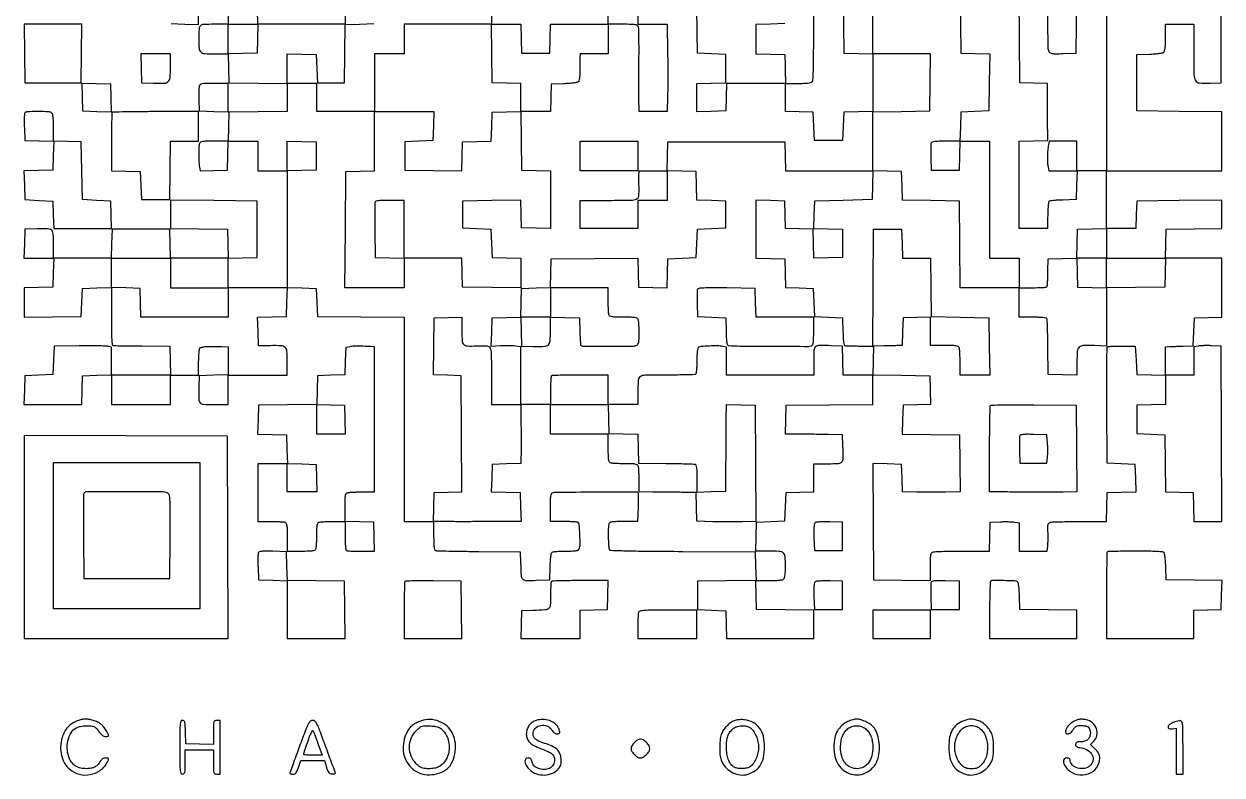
# Model space of a CAD drawing. Extents: x 179 to 1071, y 112 to 1107.
# Drawn here: x 179 to 1071, y 112 to 671 of the extents above; entities that cross this region are included whole.
import ezdxf

# ---------------------------------------------------------------- set-up
doc = ezdxf.new("R2010")
doc.units = 0

msp = doc.modelspace()

# ---------------------------------------------------------------- linework, layer by layer
for points in [[(331, 682), (331, 671), (320.567388, 671, 0.010141), (312.629976, 670.838993, 0.181131), (310.316098, 669.863591, 0.192925), (309.285712, 667.630531, 0.011758), (309.078667, 660.139059, 0.01934), (309.322607, 653.083722, 0.188726), (310.587126, 650.441055, 0.173695), (313.363624, 649.242635, 0.01588), (321.001352, 649), (330.932337, 649), (331.216168, 638.25), (331.5, 627.5), (353.25, 627.230498), (375, 626.960995), (375, 616.5), (375, 606.039005), (353.25, 605.769502), (331.5, 605.5), (331.216168, 594.75), (330.932337, 584), (320.533556, 584, 0.004731), (314.632571, 583.944169, 0.035207), (311.839872, 583.694097, 0.088112), (310.335863, 583.16974, 0.190307), (309.574558, 582.23491, 0.070426), (309.16352, 579.792241, 0.007886), (309.105211, 574.142919, 0.010009), (309.250557, 568.43709, 0.033398), (309.670042, 564.715977), (310.173856, 561.931953), (320.336928, 562.215977), (330.5, 562.5), (330.783832, 573.25), (331.067663, 584), (342.033832, 584), (353, 584), (353, 573), (353, 562), (364, 562), (375, 562), (375, 518.5), (375, 475), (353, 475), (331, 475), (331, 485.966168), (331, 496.932337), (341.75, 497.216168), (352.5, 497.5), (352.5, 518.5), (352.5, 539.5), (320.25, 539.763853), (288, 540.027706), (288, 529.533741), (288, 519.039775), (309.25, 518.769888), (330.5, 518.5), (330.783832, 507.75), (331.067663, 497), (309.567663, 497), (288.067663, 497), (287.783832, 507.75), (287.5, 518.5), (266, 518.5), (244.5, 518.5), (244.216168, 507.75), (243.932337, 497), (222.466168, 497), (201, 497), (201, 506.877555, 0.007345), (200.929838, 511.653266, 0.024181), (200.685192, 514.794146, 0.035127), (200.271246, 516.875583, 0.154085), (199.600715, 517.916414, 0.132968), (198.513859, 518.412685, 0.020746), (196.150171, 518.703614, 0.018924), (192.957683, 518.84141, 0.009044), (188.850715, 518.788859), (179.5, 518.5), (179.216168, 507.75), (178.932337, 497), (190, 497), (201.067663, 497), (200.783832, 486.25), (200.5, 475.5), (189.75, 475.216168), (179, 474.932337), (179, 463.946281), (179, 452.960225), (200.25, 453.230112), (221.5, 453.5), (222, 464), (222.5, 474.5), (233.25, 474.783832), (244, 475.067663), (244, 453.533832, 0.002545), (244.054838, 442.758317, 0.011891), (244.265561, 436.555642, 0.011505), (244.589778, 432.549342, 0.363586), (245.25, 431.909679, 0.014968), (246.195071, 431.869776, 0.000192), (252.154687, 431.798984, 0.000559), (259.052961, 431.727411, 0.000367), (267, 431.659679), (287.5, 431.5), (287.783832, 420.75), (288.067663, 410), (266.033832, 410), (244, 410), (244, 420.420545), (244, 430.841089), (241.25, 431.348627, 0.039321), (239.394714, 431.542096, 0.00245), (233.873438, 431.654764, 0.003611), (227.286593, 431.709302, 0.002671), (220, 431.678082), (201.5, 431.5), (201, 421), (200.5, 410.5), (190, 410), (179.5, 409.5), (179.216168, 398.75), (178.932337, 388), (200.432337, 388), (221.932337, 388), (222.216168, 398.75), (222.5, 409.5), (233.25, 409.783832), (244, 410.067663), (244, 399.033832), (244, 388), (266, 388), (288, 388), (288, 399), (288, 410), (298.5, 410), (309, 410), (309.015313, 419.25, -0.008564), (309.083719, 422.891651, -0.01156), (309.278071, 426.180407, -0.008708), (309.549609, 428.898746, -0.112428), (309.888304, 429.853513, -0.201789), (311.09201, 430.690792, -0.032899), (313.967568, 431.107027, -0.021422), (318.556834, 431.268356, -0.005017), (326.25, 431.131925), (331, 431), (331, 420.533832), (331, 410.067663), (320.25, 409.783832), (309.5, 409.5), (309.204946, 401, 0.009927), (309.071849, 392.034911, 0.179688), (310.066531, 389.397028, 0.203196), (312.49751, 388.211645, 0.01319), (320.519052, 388), (331, 388), (331, 399), (331, 410), (353, 410), (375, 410), (375, 419.964816, 0.017834), (374.723064, 427.726499, 0.189292), (373.384961, 430.528805, 0.179462), (370.461645, 431.751032, 0.015732), (362.295316, 431.827825), (353.5, 431.633786), (353.216515, 442.282722), (352.93303, 452.931657), (363.716515, 453.215829), (374.5, 453.5), (374.784171, 464.283485), (375.068343, 475.06697), (385.784171, 474.783485), (396.5, 474.5), (397, 464), (397.5, 453.5), (429.75, 453.236147), (462, 452.972294), (462, 376.986147), (462, 301), (473, 301), (484, 301), (484, 290.468615, 0.006207), (484.063528, 285.351, 0.023583), (484.293405, 282.163056, 0.034381), (484.676007, 280.150606, 0.241481), (485.32139, 279.430165, 0.085611), (486.377617, 279.220891, 0.000629), (495.339902, 279.009908, 0.002355), (505.620934, 278.829261, 0.001505), (517.57139, 278.71155), (548.5, 278.5), (548.75078, 270, 0.007628), (549.167898, 260.685433, 0.170037), (550.198021, 258.227472, 0.207027), (552.474513, 257.186732, 0.012089), (560.277755, 257.215323), (570.5, 257.5), (570.788805, 267.464966, -0.00836), (570.987032, 271.800174, -0.019108), (571.315749, 275.055937, -0.01918), (571.737468, 277.411, -0.199883), (572.288805, 278.199653, -0.115495), (573.161051, 278.504423, -0.007626), (575.829971, 278.747767, -0.010713), (579.052528, 278.922753, -0.007787), (582.643011, 278.984687, 0.0061), (587.639876, 279.054022, 0.036929), (590.216248, 279.312261, 0.08218), (591.670761, 279.823042, 0.1775), (592.439901, 280.703981, 0.091423), (593.04084, 283.93179, 0.010941), (592.893965, 291.219109, 0.006559), (592.477375, 298.765248, 0.234499), (591.618492, 300.234687, 0.122219), (590.787958, 300.526562, 0.006455), (587.964495, 300.758058, 0.009848), (584.56653, 300.92538, 0.006984), (580.75, 300.984687), (571, 301), (571, 311.393011, -0.005351), (571.059586, 316.960143, -0.030363), (571.30265, 319.913621, -0.063068), (571.76761, 321.601595, -0.205218), (572.581787, 322.393011, -0.090721), (575.163116, 322.877312, -0.000363), (604.735819, 322.989344, -0.000184), (634.904728, 323.070625, -0.198215), (636.083333, 322.587487, -0.195794), (636.245504, 322.207851, -0.001928), (636.285267, 319.186075, -0.005961), (636.276071, 315.675605, -0.003785), (636.185662, 311.587487), (635.871323, 301), (626.517449, 301, 0.005991), (622.819538, 300.955691, 0.007872), (619.446625, 300.821697, 0.005967), (616.636623, 300.632065, 0.071896), (615.581787, 300.393011, 0.19467), (614.780298, 299.644942, 0.069116), (614.312224, 298.117276, 0.033827), (614.069372, 295.475625, 0.00643), (614.015313, 290.643011, 0.007972), (614.078613, 287.050386, 0.010918), (614.257683, 283.821152, 0.007884), (614.506987, 281.148204, 0.114762), (614.818901, 280.258784, 0.24703), (616.02434, 279.567608, 0.002214), (626.802307, 279.224468, 0.004662), (642.386407, 278.942782, 0.000988), (669.553588, 278.758784), (723.5, 278.5), (723.783633, 267.769596), (724.067266, 257.039192), (702.283633, 256.769596), (680.5, 256.5), (680.5, 246), (680.5, 235.5), (691, 235), (701.5, 234.5), (701.784983, 224.25), (702.069966, 214), (734.534983, 214), (767, 214), (767, 224.480112), (767, 234.960225), (745.75, 235.230112), (724.5, 235.5), (724.216168, 246.25), (723.932337, 257), (733.766168, 257, 0.008652), (738.054729, 257.074219, 0.018432), (741.362299, 257.311014, 0.019308), (743.798441, 257.671586, 0.151095), (744.8, 258.2, 0.146858), (745.316486, 259.159592, 0.020575), (745.681544, 261.407548, 0.019737), (745.923115, 264.406512, 0.010228), (746, 268.164816, 0.022717), (745.690615, 274.970845, 0.198526), (744.316092, 277.59305, 0.161505), (741.334541, 278.769374, 0.013886), (733.03191, 279), (723.932337, 279), (724.216168, 289.75), (724.5, 300.5), (735, 301), (745.5, 301.5), (746, 312), (746.5, 322.5), (756.75, 322.784983), (767, 323.069966), (767, 333.534983), (767, 344), (777.480948, 344, 0.01319), (785.50249, 344.211645, 0.203196), (787.933469, 345.397028, 0.179688), (788.928151, 348.034911, 0.009927), (788.795054, 357), (788.5, 365.5), (778, 365.703106, 0.001206), (773.200582, 365.784367, 0.000693), (767.416624, 365.860325, 0.000692), (761.605698, 365.920532, 0.001157), (756.716168, 365.953106), (745.932337, 366), (746.216168, 376.75), (746.5, 387.5), (778.75, 387.763853), (811, 388.027706), (811, 399.033741), (811, 410.039775), (832.25, 409.769888), (853.5, 409.5), (853.783473, 398.785353), (854.066946, 388.070705), (843.783473, 387.785353), (833.5, 387.5), (833.216371, 376.769986), (832.932742, 366.039971), (854.216371, 365.769986), (875.5, 365.5), (875.769629, 344.338997), (876.039257, 323.177994), (865.269629, 322.838997, -0.004764), (860.370632, 322.731502, -0.002808), (854.515836, 322.691718, -0.002808), (848.666157, 322.717677, -0.004802), (843.78428, 322.813661), (833.068561, 323.127322), (832.78428, 333.313661), (832.5, 343.5), (821.739352, 343.78394), (810.978704, 344.067879), (811.239352, 300.78394), (811.5, 257.5), (832.75, 257.230112), (854, 256.960225), (854, 267.363481, -0.003777), (854.049424, 273.905666, -0.046669), (854.31856, 276.379193, -0.144899), (854.986643, 277.633395, -0.133718), (856.25, 278.369714, -0.056178), (857.845984, 278.61027, -0.002325), (863.630687, 278.799577, -0.00401), (870.499162, 278.937273, -0.002833), (878.216168, 278.986345), (897.932337, 279), (898.216168, 289.75), (898.5, 300.5), (906, 300.80649, -0.008667), (909.109769, 300.879612, -0.00841), (912.251562, 300.846169, -0.008349), (915.012596, 300.724159, -0.030569), (916.75, 300.511177), (920, 299.909374), (920, 289.454687), (920, 279), (930.372192, 279), (940.744384, 279), (941.240606, 282.75, 0.020239), (941.413553, 284.643411, 0.007234), (941.511592, 287.354508, 0.007164), (941.533497, 290.334585, 0.008407), (941.466288, 293.158963, -0.00749), (941.364576, 297.127075, -0.066355), (941.576942, 298.861018, -0.160581), (942.184633, 299.803224, -0.104734), (943.347873, 300.395308, -0.05666), (944.884956, 300.625907, -0.002173), (950.659437, 300.807096, -0.003868), (957.506109, 300.939151, -0.002714), (965.216168, 300.986345), (984.932337, 301), (985.216168, 311.75), (985.5, 322.5), (996.284606, 322.784183), (1007.069211, 323.068365), (1006.784606, 333.284183), (1006.5, 343.5), (996, 344), (985.5, 344.5), (985.239122, 387.43426, -0.001558), (985.18288, 406.431839, -0.004348), (985.300848, 419.759722, -0.001258), (985.509094, 430.138256, -0.253916), (986.003685, 431.002277, -0.12055), (986.772362, 431.251589, -0.005347), (989.587687, 431.429179, -0.00876), (992.960191, 431.546528, -0.006124), (996.764563, 431.565602), (1006.5, 431.495169), (1007, 420.997585), (1007.5, 410.5), (1018.25, 410.216168), (1029, 409.932337), (1029, 399), (1029, 388.067663), (1018.25, 387.783832), (1007.5, 387.5), (1007.5, 377), (1007.5, 366.5), (1018, 366), (1028.5, 365.5), (1028.769787, 344.284765), (1029.039573, 323.069529), (1039.269787, 322.784765), (1049.5, 322.5), (1049.783832, 311.75), (1050.067663, 301), (1060.541073, 301), (1071.014483, 301), (1070.757242, 366.25), (1070.5, 431.5), (1063.5, 431.807779, 0.009375), (1060.58164, 431.88131, 0.008811), (1057.601562, 431.84799, 0.008811), (1054.961002, 431.725313, 0.029867), (1053.25, 431.512466), (1050, 430.909374), (1050, 420.454687), (1050, 410), (1039.5, 410), (1029, 410), (1029, 420.5), (1029, 431), (1031.75, 431.157695, -0.00512), (1033.274129, 431.229446, -0.001123), (1035.895313, 431.320057, -0.001169), (1038.92695, 431.410942, -0.001123), (1042, 431.48897), (1049.5, 431.662548), (1050, 442.081274), (1050.5, 452.5), (1060.75, 452.784983), (1071, 453.069966), (1071, 475.034983), (1071, 497), (1049.966168, 497), (1028.932337, 497), (1029.216168, 507.75), (1029.5, 518.5), (1050.25, 518.770288), (1071, 519.040577), (1071, 529.534336), (1071, 540.028094), (1039.25, 539.764047), (1007.5, 539.5), (1007.215017, 529.25), (1006.930034, 519), (995.965017, 519), (985, 519), (985, 540.5), (985, 562), (1028, 562), (1071, 562), (1071, 583.985953), (1071, 605.971906), (1039.25, 606.235953), (1007.5, 606.5), (1007.5, 627.5), (1007.5, 648.5), (1016.945876, 648.790118, 0.010217), (1020.65896, 648.980158, 0.013854), (1024.000112, 649.312947, 0.010763), (1026.740901, 649.722996, 0.131421), (1027.695876, 650.162563, 0.163434), (1028.30342, 651.144506, 0.027915), (1028.689599, 653.338284, 0.021862), (1028.92889, 656.534962, 0.00775), (1029, 661.122445), (1029, 671), (1039.5, 671), (1050, 671), (1050, 650.035184, 0.0045), (1050.149096, 633.467526, 0.119283), (1051.260176, 629.212893, 0.256381), (1054.101061, 627.367993, 0.027312), (1062.259538, 627.209712), (1070.5, 627.5), (1070.5, 671), (1070.5, 714.5)], [(875.960995, 693), (876.230498, 671.25), (876.5, 649.5), (887.269789, 649.215968), (898.039577, 648.931935), (897.769789, 627.715968), (897.5, 606.5), (887, 606), (876.5, 605.5), (876.216168, 594.75), (875.932337, 584), (886.966168, 584), (898, 584), (898, 540.5), (898, 497), (909, 497), (920, 497), (920, 486), (920, 475), (930.5, 475, 0.004226), (936.565511, 475.051263, 0.036659), (939.252776, 475.294279, 0.1079), (940.57789, 475.82115, 0.232766), (941.109715, 476.75, 0.009007), (941.159536, 477.866332, 0.000834), (941.22841, 480.629687, 0.001074), (941.297974, 483.925493, 0.000842), (941.359715, 487.5), (941.5, 496.5), (952.216508, 496.783492), (962.933016, 497.066984), (963.216508, 507.783492), (963.5, 518.5), (974.25, 518.783832), (985, 519.067663), (985, 508.033832), (985, 497), (1007.033832, 497), (1029.067663, 497), (1028.783832, 486.25), (1028.5, 475.5), (1006.75, 475.230498), (985, 474.960995), (985.000505, 453.230498), (985.00101, 431.5), (976.112842, 431.845305, 0.016262), (967.756582, 431.898022, 0.179732), (964.705412, 430.672691, 0.191702), (963.297362, 427.790559, 0.01891), (963, 419.930985), (963, 409.932337), (952.25, 410.216168), (941.5, 410.5), (941.38082, 430.63382, 0.003169), (941.285248, 438.431055, 0.004865), (941.09401, 445.181209, 0.00179), (940.852713, 450.973759, 0.127779), (940.571803, 451.88382, 0.21528), (939.847277, 452.372226, 0.01611), (937.433472, 452.704582, 0.017838), (934.175119, 452.929566, 0.008317), (929.940983, 453), (920, 453), (920, 464), (920, 475), (898.013853, 475), (876.027706, 475), (875.763853, 507.25), (875.5, 539.5), (854.283631, 539.76979), (833.067262, 540.03958), (832.783631, 550.76979), (832.5, 561.5), (821.784171, 561.783485), (811.068343, 562.06697), (810.784171, 551.283485), (810.5, 540.5), (789, 540), (767.5, 539.5), (767.215394, 529.284183), (766.930789, 519.068365), (777.715394, 518.784183), (788.5, 518.5), (788.5, 508), (788.5, 497.5), (777.784171, 497.216515), (767.068343, 496.93303), (766.784171, 507.716515), (766.5, 518.5), (756.284601, 518.784601), (746.069202, 519.069202), (745.784601, 529.284601), (745.5, 539.5), (734.75, 539.783832), (724, 540.067663), (724, 518.567663), (724, 497.067663), (734.75, 496.783832), (745.5, 496.5), (745.783481, 485.784613), (746.066961, 475.069227), (756.283481, 474.784613), (766.5, 474.5), (767, 464), (767.5, 453.5), (778, 453), (788.5, 452.5), (788.784983, 442.25, 0.006892), (788.980716, 437.545351, 0.022038), (789.292444, 434.420628, 0.026819), (789.701053, 432.374722, 0.312812), (790.284983, 431.869042, 0.019278), (791.126971, 431.811006, 0.000885), (794.004108, 431.728991, 0.001472), (797.420119, 431.647727, 0.001055), (801.239641, 431.576172), (810.979282, 431.414261), (811.239641, 474.957131), (811.5, 518.5), (822, 518.5), (832.5, 518.5), (832.783832, 507.75), (833.067663, 497), (843.514329, 497), (853.960995, 497), (854.230498, 475.25), (854.5, 453.5), (876, 453), (897.5, 452.5), (897.769888, 431.25), (898.039775, 410), (887.019888, 410), (876, 410), (876, 419.418213, 0.005951), (875.955695, 423.140776, 0.007831), (875.821697, 426.534475, 0.005915), (875.632106, 429.361889, 0.07203), (875.393011, 430.418213, 0.205218), (874.601595, 431.23239, 0.063068), (872.913621, 431.69735, 0.030363), (869.960143, 431.940414, 0.005351), (864.393011, 432), (854, 432), (854, 442.534983), (854, 453.069966), (843.75, 452.784983), (833.5, 452.5), (833.215017, 442.25), (832.930034, 432), (829.715017, 431.884865, -0.002467), (827.994778, 431.831759, -0.00065), (825.241286, 431.763934, -0.00066), (822.107196, 431.694948, -0.000677), (819, 431.634865), (811.5, 431.5), (811.216168, 420.75), (810.932337, 410), (800, 410), (789.067663, 410), (788.783832, 420.75), (788.5, 431.5), (780, 431.795054, 0.009927), (771.034911, 431.928151, 0.179688), (768.397028, 430.933469, 0.203196), (767.211645, 428.50249, 0.01319), (767, 420.480948), (767, 410), (734.5, 410), (702, 410), (702, 420.420545), (702, 430.841089), (699.25, 431.308357, 0.040034), (695.361315, 431.652559, 0.011275), (689.268116, 431.56548, 0.007125), (683.133463, 431.251794, 0.122669), (681.23354, 430.644336, 0.200749), (680.668297, 429.854234, 0.025945), (680.303185, 427.763405, 0.021994), (680.070119, 424.743529, 0.008261), (680, 420.5, -0.009372), (679.931814, 416.86254, -0.014177), (679.723498, 413.703099, -0.008832), (679.432875, 411.115719, -0.225643), (679.058718, 410.53629, -0.131045), (678.278426, 410.300914, -0.001294), (672.387329, 410.125433, -0.004139), (665.574963, 409.996579, -0.002658), (657.669406, 409.954545, 0.003766), (641.501787, 409.832769, 0.133915), (637.925334, 408.799269, 0.244598), (636.320176, 406.142371, 0.015533), (636.013655, 396.75), (636, 388), (624.966168, 388), (613.932337, 388), (614.216168, 377.25), (614.5, 366.5), (625.216508, 366.216508), (635.933016, 365.933016), (636.216508, 355.216508), (636.5, 344.5), (656.978463, 344.269319, -0.002158), (664.918713, 344.145599, -0.003283), (671.814892, 343.96307, -0.001219), (677.742661, 343.752749, -0.082311), (678.728463, 343.550704, -0.244905), (679.336322, 342.863259, -0.030952), (679.706298, 340.850592, -0.023134), (679.934874, 337.752687, -0.006848), (680, 332.997553), (680, 322.932337), (690.75, 323.216168), (701.5, 323.5), (701.693891, 345, 0.000167), (701.772237, 354.022277, 0.000151), (701.847309, 363.352126, 0.000151), (701.909487, 371.708193, 0.000484), (701.943891, 377.283832), (702, 388.067663), (712.75, 387.783832), (723.5, 387.5), (723.760597, 344.283939), (724.021194, 301.067878), (713.760597, 300.783939, -0.004718), (708.990633, 300.696977, -0.002494), (703.072247, 300.674464, -0.002482), (697.015744, 300.711699, -0.003835), (691.783223, 300.80998), (680.066447, 301.11996), (679.783223, 311.80998), (679.5, 322.5), (668.5, 322.677892, 0.000681), (663.544418, 322.751286, 0.000421), (657.720313, 322.82471, 0.000422), (651.967405, 322.887533, 0.00076), (647.25, 322.927892), (637, 323), (637, 331.918213, 0.006277), (636.955669, 335.449196, 0.008159), (636.821697, 338.68135, 0.006338), (636.631778, 341.373807, 0.070946), (636.393011, 342.418213, 0.204366), (635.605154, 343.231384, 0.063541), (633.93074, 343.696802, 0.030628), (631.003676, 343.940206, 0.005432), (625.5, 344, -0.005432), (619.996324, 344.059794, -0.030628), (617.06926, 344.303198, -0.063541), (615.394846, 344.768616, -0.204366), (614.606989, 345.581787, -0.07203), (614.367894, 346.638111, -0.005915), (614.178303, 349.465525, -0.007831), (614.044305, 352.859224, -0.005951), (614, 356.581787), (614, 366), (592.5, 366), (571, 366), (571, 377), (571, 388), (559.945774, 388), (548.891548, 388), (549.004205, 377.25, -0.001277), (549.043241, 372.324301, -0.000725), (549.066605, 366.363063, -0.000724), (549.072733, 360.357551, -0.001195), (549.058431, 355.283832), (549, 344.067663), (538.25, 343.783832), (527.5, 343.5), (527.215394, 333.284183), (526.930789, 323.068365), (537.715394, 322.784183), (548.5, 322.5), (548.783832, 311.75), (549.067663, 301), (539.283832, 300.989367, 0.000597), (534.647721, 300.978789, 0.000287), (528.702126, 300.954706, 0.000285), (522.499957, 300.922489, 0.000408), (517, 300.886304, -0.001173), (511.464508, 300.858358, -0.000792), (505.150999, 300.8513, -0.000798), (499.047262, 300.863891, -0.001591), (494.216168, 300.896937), (483.932337, 301), (484.216168, 311.75), (484.5, 322.5), (494.760596, 322.7851), (505.021193, 323.0702), (504.760596, 366.2851), (504.5, 409.5), (494.230215, 409.785202), (483.96043, 410.070403), (484.230215, 431.285202), (484.5, 452.5), (494.75, 452.784983), (505, 453.069966), (505, 443.010232, 0.01518), (505.231324, 435.392584, 0.179387), (506.406763, 432.729844, 0.196055), (508.984478, 431.600626, 0.018664), (516, 431.682248, -0.024636), (523.557765, 431.679949, -0.271709), (525.990744, 430.085332, -0.112357), (526.895024, 426.32897, -0.003115), (527, 409.480948), (527, 388), (538, 388), (549, 388), (549, 409.438727), (549, 430.877454), (544.75, 431.473534, 0.021494), (542.649769, 431.676547, 0.008551), (539.756135, 431.781569, 0.008444), (536.625754, 431.788732, 0.010508), (533.717693, 431.685118), (526.935386, 431.300623), (527.217693, 441.900311), (527.5, 452.5), (538.216508, 452.783492), (548.933016, 453.066984), (549.216508, 463.783492), (549.5, 474.5), (560.216508, 474.783492), (570.933016, 475.066984), (571.216508, 485.783492), (571.5, 496.5), (603.716028, 496.763808), (635.932056, 497.027617), (636.216028, 486.263808), (636.5, 475.5), (647.215829, 475.216515), (657.931657, 474.93303), (658.215829, 485.716515), (658.5, 496.5), (669, 497), (679.5, 497.5), (680, 508), (680.5, 518.5), (691, 519), (701.5, 519.5), (701.5, 529.5), (701.5, 539.5), (690.783492, 539.783492), (680.066984, 540.066984), (679.783492, 550.783492), (679.5, 561.5), (668.75, 561.783832), (658, 562.067663), (658, 551.033832), (658, 540), (647, 540), (636, 540), (636, 529.5), (636, 519), (614.5, 519), (593, 519), (593, 529.5), (593, 540), (614.432612, 540, 0.003108), (630.991344, 540.102931, 0.095188), (635.021616, 540.929292, 0.272698), (636.741251, 543.208785, 0.038712), (636.964074, 549.315423, -0.004471), (636.891822, 551.574596, -0.003291), (636.850634, 554.078593, -0.003325), (636.843015, 556.447597, -0.00741), (636.875921, 558.25), (637, 562), (647.466168, 562), (657.932337, 562), (658.216168, 572.75), (658.5, 583.5), (702, 583.5), (745.5, 583.5), (745.783832, 572.75), (746.067663, 562), (778.533832, 562), (811, 562), (811, 584.033832), (811, 606.067663), (800.25, 605.783832), (789.5, 605.5), (789, 595), (788.5, 584.5), (778, 584.5), (767.5, 584.5), (767, 595), (766.5, 605.5), (756.25, 605.784983), (746, 606.069966), (746, 616.534983), (746, 627), (724.034983, 627), (702.069966, 627), (701.784983, 616.75), (701.5, 606.5), (690.75, 606.216168), (680, 605.932337), (680, 616.432337), (680, 626.932337), (690.75, 627.216168), (701.5, 627.5), (701.5, 638), (701.5, 648.5), (691, 649), (680.5, 649.5), (680, 682)], [(745.5, 671.5), (734.75, 671.216168), (724, 670.932337), (724, 660), (724, 649.067663), (734.75, 648.783832), (745.5, 648.5), (745.694168, 640.5, -0.000123), (745.772598, 637.235534, -0.000131), (745.847699, 634.042188, -0.000124), (745.910871, 631.296453, -0.000614), (745.944168, 629.75), (746, 627), (755.3, 627, 0.009379), (759.323492, 627.075482, 0.019071), (762.477016, 627.314516, 0.019949), (764.818776, 627.677271, 0.149044), (765.8, 628.2, 0.184183), (766.420065, 629.584348, 0.005121), (766.731132, 636.256132, 0.007192), (766.941824, 645.847536, 0.001895), (767, 661.2), (767, 693)], [(985, 693), (985, 627.5), (985, 562), (974, 562), (963, 562), (963, 573), (963, 584), (952.625, 584), (942.25, 584), (941.758628, 581.25, 0.027106), (941.288516, 577.435219, 0.013534), (941.087367, 572.57364, 0.012938), (941.141623, 567.89216, 0.044715), (941.524856, 564.886829), (942.158911, 562), (952.613287, 562), (963.067663, 562), (962.783832, 551.25), (962.5, 540.5), (952.25, 540.215017, 0.00691), (947.549079, 540.019269, 0.021984), (944.420839, 539.707303, 0.026625), (942.368684, 539.298578, 0.310698), (941.858431, 538.715017, 0.00737), (941.600853, 536.179806, 0.007856), (941.424381, 533.691472, 0.005868), (941.292666, 530.655166, 0.002007), (941.171044, 526.25), (941, 519), (930.5, 519), (920, 519), (920, 551.466168), (920, 583.932337), (930.719515, 584.216168), (941.43903, 584.5), (941.277914, 590, -0.003923), (941.211859, 593.080442, -0.000812), (941.146971, 598.500661, -0.000853), (941.092584, 604.795188, -0.000804), (941.058399, 611.215017), (941, 626.930034), (930.75, 627.215017), (920.5, 627.5), (920.236336, 660.25), (919.972671, 693)], [(940.997771, 687.984983, 0.002153), (941.118136, 670.921543, 0.001755), (941.375449, 653.617629, 0.118809), (942.112025, 650.790679, 0.140632), (943.068458, 649.805964, 0.093816), (944.563586, 649.288075, 0.038853), (947.198617, 649.106767, 0.005119), (952.804214, 649.214442), (962.5, 649.5), (962.769502, 671.25), (963.039005, 693)], [(288.5, 671.5), (298.75, 671.215017), (309, 670.930034), (309, 680.383229, -0.005929)], [(636, 680.418213), (636, 671), (646.962114, 671), (657.924228, 671), (658.212114, 649.75, -0.001902), (658.299422, 640.789326, -0.001673), (658.323671, 631.4375, -0.001681), (658.288948, 623.000696, -0.005071), (658.187616, 617.25), (657.875232, 606), (647.437616, 606), (637, 606), (636.901204, 616.25, -0.001914), (636.870418, 621.548896, -0.0006), (636.864209, 629.488028, -0.000599), (636.878526, 638.3516, -0.000663), (636.913997, 646.922012, 0.002691), (636.914658, 654.879711, 0.00394), (636.822379, 661.882029, 0.001934), (636.674269, 667.823077, 0.069748), (636.445406, 669.172012, 0.186191), (635.659784, 670.152516, 0.092681), (634.137533, 670.694932, 0.035119), (631.267258, 670.946013, 0.004261), (624.932612, 671), (614, 671), (614, 660), (614, 649), (603.5, 649), (593, 649), (592.899446, 646.25, 0.006607), (592.864248, 644.741838, 0.001532), (592.846341, 642.204444, 0.001581), (592.843909, 639.282642, 0.001547), (592.859866, 636.339596, -0.012531), (592.807876, 633.197548, -0.025995), (592.578746, 630.756317, -0.03095), (592.204461, 628.978005, -0.153373), (591.656296, 628.129714, -0.132514), (590.723914, 627.702971, -0.010328), (587.988486, 627.303298, -0.013521), (584.656137, 626.97774, -0.009911), (580.945876, 626.790118), (571.5, 626.5), (571.215017, 616.25), (570.930034, 606), (559.945515, 606), (548.960995, 606), (549.230498, 584.25), (549.5, 562.5), (560.25, 562.216168), (571, 561.932337), (571, 540.432337), (571, 518.932337), (560.25, 519.216168), (549.5, 519.5), (549.214803, 529.769404), (548.929605, 540.038809), (527.214803, 539.769404), (505.5, 539.5), (505.5, 529.5), (505.5, 519.5), (516, 519), (526.5, 518.5), (527, 508), (527.5, 497.5), (538.25, 497.216168), (549, 496.932337), (549, 485.946666), (549, 474.960995), (527.25, 475.230498), (505.5, 475.5), (505.216168, 486.25), (504.932337, 497), (483.466168, 497), (462, 497), (462, 486), (462, 475), (439.989377, 475), (417.978755, 475), (418.239377, 518.25), (418.5, 561.5), (429.25, 561.783832), (440, 562.067663), (440, 584.033832), (440, 606), (418.5, 606), (397, 606), (397, 616.5), (397, 627), (386, 627), (375, 627), (375, 638.033832), (375, 649.067663), (385.75, 648.783832), (396.5, 648.5), (397, 638), (397.5, 627.5), (407.5, 627.5), (417.5, 627.5), (417.769409, 649.216365), (418.038817, 670.93273), (428.769409, 671.216365), (439.5, 671.5)]]:
    msp.add_lwpolyline(points, format="xyb")
for points in [[(526.769502, 692.75), (527.039005, 671), (537.985671, 671), (548.932337, 671), (549.216168, 660.25), (549.5, 649.5), (560, 649.5), (570.5, 649.5), (570.783832, 660.25), (571.067663, 671), (592.533832, 671), (614, 671), (614, 681.986147)], [(788.960995, 693), (789.230498, 671.25), (789.5, 649.5), (800.25, 649.216168), (811, 648.932337), (811, 627.446281), (811, 605.960225), (832.25, 606.230112), (853.5, 606.5), (853.769888, 627.75), (854.039775, 649), (832.519888, 649), (811, 649), (811, 671), (811, 693)], [(418, 682), (418, 671), (385.533832, 671), (353.067663, 671), (352.783832, 681.75)]]:
    msp.add_lwpolyline(points)
for points in [[(179.230498, 649.25), (179.5, 627.5), (200.5, 627.5), (221.5, 627.5), (221.769502, 649.25), (222.039005, 671), (200.5, 671), (178.960995, 671)], [(352.783832, 660.25), (352.5, 649.5), (341.75, 649.216168), (331, 648.932337), (331, 659.966168), (331, 671), (342.033832, 671), (353.067663, 671)], [(462, 660), (462, 649), (451, 649), (440, 649), (440, 627.5), (440, 606), (462.033832, 606), (484.067663, 606), (483.783832, 595.25), (483.5, 584.5), (473, 584), (462.5, 583.5), (462.5, 573), (462.5, 562.5), (483.715968, 562.230211), (504.931935, 561.960423), (505.215968, 572.730211), (505.5, 583.5), (516.216508, 583.783492), (526.933016, 584.066984), (527.216508, 594.783492), (527.5, 605.5), (538.25, 605.783832), (549, 606.067663), (549, 616.5), (549, 626.932337), (538.25, 627.216168), (527.5, 627.5), (527.230498, 649.25), (526.960995, 671), (494.480498, 671), (462, 671)], [(222.214639, 616.78419), (222.5, 606.5), (233.285361, 606.21581), (244.070721, 605.931619), (243.785361, 616.21581), (243.5, 626.5), (232.714639, 626.78419), (221.929279, 627.068381)], [(396.5, 573), (396.5, 562.5), (385.75, 562.216168), (375, 561.932337), (375, 573), (375, 584.067663), (385.75, 583.783832), (396.5, 583.5)], [(636, 573), (636, 562), (614.5, 562), (593, 562), (593, 573), (593, 584), (614.5, 584), (636, 584)], [(288, 486), (288, 475), (309.5, 475), (331, 475), (331, 464), (331, 453), (298.533832, 453), (266.067663, 453), (265.783832, 463.75), (265.5, 474.5), (254.75, 474.783832), (244, 475.067663), (244, 486.033832), (244, 497), (266, 497), (288, 497)], [(963.216168, 486.25), (963.5, 475.5), (974.25, 475.216168), (985, 474.932337), (985, 485.966168), (985, 497), (973.966168, 497), (962.932337, 497)], [(417.783832, 376.75), (418.067663, 366), (407.533832, 366), (397, 366), (397, 377.034983), (397, 388.069966), (407.25, 387.784983), (417.5, 387.5)], [(179, 289.506286), (179, 214), (255.006326, 214), (331.012652, 214), (330.756326, 289.25), (330.5, 364.5), (254.75, 364.756286), (179, 365.012572)], [(310, 290.5), (310, 236), (255.5, 236), (201, 236), (201, 290.5), (201, 345), (255.5, 345), (310, 345)], [(396.784983, 333.25), (397.069966, 323), (386.034983, 323), (375, 323), (375, 333.533832), (375, 344.067663), (385.75, 343.783832), (396.5, 343.5)], [(811, 224.5), (811, 214), (832.5, 214), (854, 214), (854, 224.5), (854, 235), (832.5, 235), (811, 235)]]:
    msp.add_lwpolyline(points, close=True)
for points in [[(266.216168, 638.25), (266.5, 627.5), (275.243181, 627.211167, 0.016288), (283.394003, 627.207496, 0.180768), (286.354446, 628.423692, 0.189805), (287.715759, 631.254957, 0.018261), (288, 639.035184), (288, 649), (276.966168, 649), (265.932337, 649)], [(309.472548, 624.746645, 0.047213), (309.269098, 623.414471, 0.007738), (309.160222, 620.806198, 0.008456), (309.131457, 617.723436, 0.00737), (309.203496, 614.496645), (309.5, 606.5), (320.25, 606.216168), (331, 605.932337), (331, 616.466168), (331, 627), (320.519052, 627, 0.003696), (313.909309, 626.951146, 0.046645), (311.434044, 626.682761, 0.147279), (310.189822, 626.013211, 0.135509)], [(179.428774, 604.674983, 0.081654), (179.239658, 603.758353, 0.005045), (179.154817, 600.970602, 0.007376), (179.136178, 597.631743, 0.005394), (179.210159, 593.924983), (179.5, 584.5), (190.283485, 584.215829), (201.06697, 583.931657), (200.783485, 573.215829), (200.5, 562.5), (189.716515, 562.215829), (178.93303, 561.931657), (179.216515, 551.215829), (179.5, 540.5), (190, 540), (200.5, 539.5), (200.784983, 529.25), (201.069966, 519), (222.569966, 519), (244.069966, 519), (243.784983, 529.25), (243.5, 539.5), (233, 540), (222.5, 540.5), (222, 562), (221.5, 583.5), (211.25, 583.784983), (201, 584.069966), (201, 593.834983, 0.00874), (200.925625, 598.089346, 0.018513), (200.688556, 601.377065, 0.019392), (200.327709, 603.800997, 0.150838), (199.8, 604.8, 0.187671), (197.283421, 605.90689, 0.012371), (189.211649, 606.05708, 0.010192), (181.04182, 605.840358, 0.297728)], [(244.666667, 605.333333, 0.189769), (244.396113, 604.711387, 0.001225), (244.195833, 598.605771, 0.004657), (244.048092, 591.580156, 0.002928), (244, 583.367165), (244, 562.067663), (254.75, 561.783832), (265.5, 561.5), (266, 551), (266.5, 540.5), (277, 540.5), (287.5, 540.5), (287.769502, 562.25), (288.039005, 584), (298.519502, 584), (309, 584), (309, 595), (309, 606), (277.166667, 606, 0.00196), (264.914556, 605.951968, 0.003167), (254.488542, 605.804167, 0.00057), (245.302543, 605.605252, 0.192996)], [(854.428774, 582.674983, 0.081654), (854.239658, 581.758353, 0.005045), (854.154817, 578.970602, 0.007376), (854.136178, 575.631743, 0.005394), (854.210159, 571.924983), (854.5, 562.5), (865, 562.5), (875.5, 562.5), (875.783832, 573.25), (876.067663, 584), (865.502447, 584, 0.006163), (860.358283, 583.936587, 0.023613), (857.163994, 583.706615, 0.034632), (855.151549, 583.323077, 0.241229)], [(440.446735, 538.72179, 0.087882), (440.255547, 537.733509, 0.001374), (440.180187, 531.95234, 0.003602), (440.159428, 525.218274, 0.002373), (440.22812, 517.47179), (440.5, 497.5), (451.25, 497.216168), (462, 496.932337), (462, 518.466168), (462, 540), (451.468615, 540, 0.006408), (446.453561, 539.935726, 0.02246), (443.23091, 539.708013, 0.030197), (441.149056, 539.338142, 0.246886)], [(571, 464), (571, 453), (559.966168, 453), (548.932337, 453), (549.216168, 442.26702), (549.5, 431.534039), (558.444855, 431.336119, 0.014564), (566.634, 431.393474, 0.180789), (569.458405, 432.567171, 0.190587), (570.743085, 435.277813, 0.016483), (571, 443.069015), (571, 453.067663), (581.75, 452.783832), (592.5, 452.5), (592.831495, 442.501838, 0.003665), (592.987871, 438.640214, 0.005738), (593.18483, 435.32142, 0.001909), (593.397961, 432.468558, 0.178617), (593.568832, 432.097835, 0.198585), (595.042316, 431.486409, 0.000728), (614.106498, 431.490119, 0.001111), (632.796202, 431.5625, 0.118197), (635.25, 432.166623, 0.146938), (636.146469, 433.033276, 0.081244), (636.67086, 434.477073, 0.039357), (636.934432, 436.917575, 0.007227), (637, 441.453396, 0.006668), (636.955641, 444.779332, 0.008541), (636.821697, 447.83856, 0.006839), (636.631409, 450.387512, 0.069666), (636.393011, 451.418213, 0.204366), (635.605154, 452.231384, 0.063541), (633.93074, 452.696802, 0.030628), (631.003676, 452.940206, 0.005432), (625.5, 453, -0.005432), (619.996324, 453.059794, -0.030628), (617.06926, 453.303198, -0.063541), (615.394846, 453.768616, -0.204366), (614.606989, 454.581787, -0.07203), (614.367894, 455.638111, -0.005915), (614.178303, 458.465525, -0.007831), (614.044305, 461.859224, -0.005951), (614, 465.581787), (614, 475), (592.5, 475), (571, 475)], [(680.436432, 473.69494, 0.081377), (680.244472, 472.767103, 0.005152), (680.157067, 469.976464, 0.007464), (680.136743, 466.63317, 0.005474), (680.210159, 462.924983), (680.5, 453.5), (691, 453), (701.5, 452.5), (701.784983, 442.25, 0.004741), (702, 436.484765, 0.035982), (702.32189, 433.785568, 0.096917), (702.873462, 432.419928, 0.236031), (703.784983, 431.885693, 0.014648), (712.000876, 431.579435, 0.000897), (736.517901, 431.428131, 0.000222), (763.19979, 431.323192, 0.072962), (765.25, 431.616664, 0.19612), (766.175793, 432.357943, 0.087684), (766.695649, 433.859057, 0.034928), (766.94442, 436.658267, 0.004703), (767, 442.567388), (767, 453), (745.533832, 453), (724.067663, 453), (723.783832, 463.75), (723.5, 474.5), (702.226273, 474.769957, 0.002397), (691.096014, 474.857837, 0.0131), (685.0794, 474.718847, 0.01632), (681.363561, 474.413716, 0.279403)], [(421.5, 431.078355), (418.5, 430.484268), (418.215399, 420.276735), (417.930798, 410.069202), (407.715399, 409.784601), (397.5, 409.5), (397.216365, 398.769409), (396.93273, 388.038817), (375.216365, 387.769409), (353.5, 387.5), (353.216515, 376.784171), (352.93303, 366.068343), (363.716515, 365.784171), (374.5, 365.5), (374.783832, 354.75), (375.067663, 344), (364.033832, 344), (353, 344), (353, 322.5), (353, 301), (362.418213, 301, -0.005951), (366.140776, 300.955695, -0.007831), (369.534475, 300.821697, -0.005915), (372.361889, 300.632106, -0.07203), (373.418213, 300.393011, -0.205218), (374.23239, 299.601595, -0.063068), (374.69735, 297.913621, -0.030363), (374.940414, 294.960143, -0.005351), (375, 289.393011), (375, 279), (385.393011, 279, 0.005351), (390.960143, 279.059586, 0.030363), (393.913621, 279.30265, 0.063068), (395.601595, 279.76761, 0.205218), (396.393011, 280.581787, 0.070701), (396.631706, 281.623534, 0.006434), (396.821697, 284.287222, 0.008233), (396.955664, 287.484808, 0.006352), (397, 290.974799, -0.006824), (397.063195, 295.605148, -0.03479), (397.312102, 298.167248, -0.070258), (397.783827, 299.656877, -0.191652), (398.581787, 300.393011, -0.070946), (399.626193, 300.631778, -0.006338), (402.31865, 300.821697, -0.008159), (405.550804, 300.955669, -0.006277), (409.081787, 301), (418, 301), (418, 290.559017, 0.008567), (418.069298, 286.514827, 0.013072), (418.281203, 283.01128, 0.007599), (418.575867, 280.125303, 0.228948), (418.957287, 279.526398, 0.121482), (420.247189, 279.110653, 0.007502), (424.297703, 278.887604, 0.010325), (429.338105, 278.790019, 0.00632), (435.283832, 278.872858), (440.067663, 279), (439.783832, 289.75), (439.5, 300.5), (428.75, 300.783832), (418, 301.067663), (418, 311.426843, -0.005377), (418.059651, 316.973908, -0.030446), (418.302822, 319.919034, -0.063217), (418.767927, 321.602718, -0.20495), (419.581787, 322.393011, -0.07203), (420.638111, 322.632106, -0.005915), (423.465525, 322.821697, -0.007831), (426.859224, 322.955695, -0.005951), (430.581787, 323), (440, 323), (440, 377), (440, 431), (437.25, 431.114816, -0.000303), (435.855456, 431.173887, -0.000104), (433.839063, 431.260943, -0.000104), (431.615918, 431.357852, -0.00012), (429.5, 431.451037, 0.012461), (427.365818, 431.492301, 0.010241), (425.0875, 431.432892, 0.010379), (422.996058, 431.291905, 0.026865)], [(571.64594, 409.312607, 0.179264), (571.387185, 408.749352, 0.004278), (571.189745, 405.820995, 0.008856), (571.046765, 402.340168, 0.005835), (571, 398.333333), (571, 388), (592.5, 388), (614, 388), (614, 398.976264), (614, 409.952528), (593.14594, 409.955538, 0.002898), (585.105177, 409.910096, 0.004612), (578.228016, 409.767918, 0.001202), (572.248975, 409.57474, 0.189909)], [(962.763853, 355.25), (963.027706, 323), (952.763853, 322.926805, -0.00126), (944.527276, 322.888824, -0.000694), (934.455126, 322.881746, -0.00058), (922.339842, 322.904102, -0.000334), (907.75, 322.957682), (898, 323), (898, 354.833333, -0.002001), (898.049029, 367.086392, -0.003231), (898.199888, 377.515513, -0.000593), (898.402981, 386.698691, -0.192864), (898.680468, 387.347135, -0.194926), (899.328722, 387.621499, -0.000608), (908.434599, 387.750224, -0.003285), (918.778546, 387.815907, -0.002034), (930.930468, 387.763802), (962.5, 387.5)], [(920.44275, 364.711405, 0.081149), (920.248444, 363.774362, 0.00524), (920.158923, 360.981301, 0.007536), (920.137209, 357.634347, 0.00554), (920.210159, 353.924983), (920.5, 344.5), (930.5, 344.5), (940.5, 344.5), (941.08534, 348.886315, 0.022863), (941.269448, 350.99849, 0.010307), (941.326793, 353.780045, 0.01018), (941.266834, 356.724741, 0.013684), (941.08534, 359.386315), (940.5, 365.5), (930.732592, 365.786422, 0.006215), (925.820487, 365.869374, 0.027145), (922.9185, 365.724677, 0.046335), (921.158442, 365.373938, 0.232847)], [(223.453816, 321.740243, 0.089548), (223.261817, 320.729866, 0.000598), (223.19019, 311.747155, 0.00234), (223.168607, 301.460077, 0.00149), (223.235201, 289.490243), (223.5, 258.5), (255.5, 258.5), (287.5, 258.5), (287.765726, 289.5, 0.001225), (287.879013, 308.006621, 0.012082), (287.71941, 315.793845, 0.024457), (287.315418, 320.099227, 0.201729), (286.324597, 321.75, 0.157681), (282.495237, 323.016106, 0.001671), (254.221233, 323.106234, 0.001077), (225.335041, 323.03952, 0.309316)], [(768.211769, 300.1713, 0.194409), (767.60482, 299.304382, 0.033527), (767.279413, 297.284794, 0.023597), (767.138468, 294.191727, 0.006852), (767.211769, 289.417355), (767.5, 279.5), (778, 279.5), (788.5, 279.5), (788.5, 290), (788.5, 300.5), (779, 300.753945, 0.008497), (775.267186, 300.790269, 0.011674), (771.912207, 300.687545, 0.00849), (769.137493, 300.490389, 0.12262)], [(353.442274, 277.710164, 0.081166), (353.248144, 276.773814, 0.005233), (353.158783, 273.980936, 0.007531), (353.137174, 270.634259, 0.005535), (353.210159, 266.924983), (353.5, 257.5), (364.25, 257.216168), (375, 256.932337), (375, 235.466168), (375, 214), (396.519888, 214), (418.039775, 214), (417.769888, 235.25), (417.5, 256.5), (396.283631, 256.76979), (375.067262, 257.03958), (374.783631, 267.76979), (374.5, 278.5), (364.232115, 278.785181, 0.005823), (359.049899, 278.868732, 0.025951), (356.012272, 278.724596, 0.043922), (354.172333, 278.376284, 0.236652)], [(985.621212, 278.287879, 0.193427), (985.36765, 277.693565, 0.000498), (985.182481, 268.498106, 0.002958), (985.044749, 258.082325, 0.001827), (985, 245.833333), (985, 214), (1017.5, 214), (1050, 214), (1050, 224.465017), (1050, 234.930034), (1060.25, 235.215017), (1070.5, 235.5), (1070.783625, 246.229609), (1071.06725, 256.959219), (1050.283625, 257.229609), (1029.5, 257.5), (1029.209882, 266.945876, 0.009866), (1029.022619, 270.655719, 0.013471), (1028.698134, 273.98676, 0.010263), (1028.3, 276.721416, 0.132677), (1027.875161, 277.650421, 0.195306), (1026.682888, 278.289916, 0.011911), (1022.57325, 278.630717, 0.011695), (1016.430609, 278.849042, 0.003035), (1006.536491, 278.909091, 0.002863), (998.712155, 278.864281, 0.00456), (992.021325, 278.72661, 0.001175), (986.201614, 278.540067, 0.189989)], [(462.686388, 256.353055, 0.189241), (462.408044, 255.714979, 0.001349), (462.201626, 249.748501, 0.00489), (462.049525, 242.868937, 0.003082), (462, 234.833333), (462, 214), (483.519888, 214), (505.039775, 214), (504.769888, 235.25), (504.5, 256.5), (483.936388, 256.769721, 0.003162), (476.00418, 256.823589, 0.005018), (469.21171, 256.758585, 0.001402), (463.323998, 256.626628, 0.192368)], [(571.666667, 256.333333, 0.177367), (571.400127, 255.758713, 0.004928), (571.195833, 252.979555, 0.009542), (571.048294, 249.661661, 0.006339), (571, 245.852385, -0.013195), (570.803481, 238.406677, -0.205634), (569.699074, 236.168514, -0.163126), (567.206024, 235.162943, -0.007623), (558, 234.75078), (549.5, 234.5), (549.215017, 224.25), (548.930034, 214), (570.965017, 214), (593, 214), (593, 224.465017), (593, 234.930034), (603.25, 235.215017), (613.5, 235.5), (613.783832, 246.25), (614.067663, 257), (593.200498, 257, 0.002988), (585.153282, 256.951904, 0.004749), (578.26723, 256.804167, 0.001273), (572.287745, 256.603805, 0.189562)], [(768.211769, 256.1713, 0.194409), (767.60482, 255.304382, 0.033527), (767.279413, 253.284794, 0.023597), (767.138468, 250.191727, 0.006852), (767.211769, 245.417355), (767.5, 235.5), (778, 235.5), (788.5, 235.5), (788.5, 246), (788.5, 256.5), (779, 256.753945, 0.008497), (775.267186, 256.790269, 0.011674), (771.912207, 256.687545, 0.00849), (769.137493, 256.490389, 0.12262)], [(854.442274, 255.710164, 0.081166), (854.248144, 254.773814, 0.005233), (854.158783, 251.980936, 0.007531), (854.137174, 248.634259, 0.005535), (854.210159, 244.924983), (854.5, 235.5), (865, 235.5), (875.5, 235.5), (875.5, 246), (875.5, 256.5), (865.232115, 256.785181, 0.005823), (860.049899, 256.868732, 0.025951), (857.012272, 256.724596, 0.043922), (855.172333, 256.376284, 0.236652)], [(898.666667, 256.333333, 0.189545), (898.396201, 255.712325, 0.001277), (898.195833, 249.742708, 0.004756), (898.048097, 242.867578, 0.002993), (898, 234.833333), (898, 214), (930.5, 214), (963, 214), (963, 224.480112), (963, 234.960225), (941.75, 235.230112), (920.5, 235.5), (920.211195, 245.464966, 0.00836), (920.012968, 249.800174, 0.019108), (919.684251, 253.055937, 0.01918), (919.262532, 255.411, 0.199883), (918.711195, 256.199653, 0.135593), (916.646895, 256.830481, 0.005092), (908.479958, 256.968124, 0.003958), (900.154824, 256.95775, 0.196533)], [(636.606989, 233.418213, 0.070946), (636.368222, 232.373807, 0.006338), (636.178303, 229.68135, 0.008159), (636.044331, 226.449196, 0.006277), (636, 222.918213), (636, 214), (658, 214), (680, 214), (680, 224.5), (680, 235), (658.606989, 235, 0.002045), (646.485827, 234.950434, 0.015901), (640.835307, 234.724422, 0.030015), (637.662537, 234.303854, 0.258697)], [(218.637261, 152.535187, 0.057676), (214.72916, 150.610258, 0.064923), (211.53463, 147.905553, 0.063266), (209.078649, 144.408098, 0.050779), (207.352637, 140.141084, 0.059627), (206.229766, 133.347274, 0.070354), (206.852516, 126.866052, 0.075212), (209.171795, 121.165672, 0.083881), (213.009552, 116.645416, 0.111378), (220.198479, 112.924093, 0.109105), (228.345612, 112.61049, 0.111121), (235.751711, 115.743571, 0.119225), (240.877814, 121.684259, 0.015274), (241.828826, 123.683291, 0.202254), (241.840321, 124.48271, 0.275919), (241.282699, 124.904518, 0.027299), (239.535184, 125, 0.068064), (238.426246, 124.84834, 0.071281), (237.417521, 124.404921, 0.070605), (236.566214, 123.69157, 0.064862), (235.918144, 122.75, -0.063178), (234.161122, 120.178837, -0.08375), (231.957644, 118.404139, -0.078426), (229.177625, 117.375503, -0.048344), (225.70034, 117.022236, -0.04941), (221.258689, 117.441467, -0.081821), (217.73818, 118.751051, -0.088635), (215.014143, 121.027897, -0.068002), (212.943379, 124.316317, -0.084799), (211.241122, 130.793531, -0.0746), (211.668458, 137.776485, -0.081058), (214.011359, 143.784799, -0.140916), (217.871757, 147.433683, -0.077768), (221.095582, 148.50928, -0.03671), (225.47443, 148.91953, -0.035434), (229.671689, 148.706081, -0.134974), (232.075139, 147.718197, -0.03771), (232.803744, 147.0613, -0.0146), (233.713356, 146.050033, -0.014357), (234.639401, 144.892182, -0.017233), (235.440149, 143.75, 0.045225), (236.349742, 142.595665, 0.057706), (237.387105, 141.725879, 0.064075), (238.49517, 141.184467, 0.081812), (239.61501, 141, 0.030836), (241.333903, 141.106108, 0.307987), (241.847859, 141.557649, 0.174191), (241.767403, 142.424929, 0.010583), (240.595014, 144.79966, 0.05054), (238.759472, 147.596725, 0.053283), (236.428978, 149.914159, 0.053088), (233.653157, 151.693551, 0.049506), (230.5, 152.898572, 0.021741), (227.044767, 153.680771, 0.052492), (224.435385, 153.874913, 0.053939), (221.885418, 153.519736, 0.024073)], [(295, 133, 0.001547), (295.039623, 120.192962, 0.023375), (295.275, 115.75, 0.089188), (295.8551, 113.714064, 0.286287), (297, 113, 0.17273), (298.084603, 113.386209, 0.168559), (298.694444, 114.375, 0.050222), (298.950933, 116.532834, 0.004487), (299, 122), (299, 131), (309.5, 131), (320, 131), (320, 122, 0.003707), (320.044005, 116.064536, 0.064117), (320.319444, 114.15, 0.224677), (321.049189, 113.306062, 0.104331), (322.5, 113), (325, 113), (325, 133), (325, 153), (322.5, 153, 0.104705), (321.049136, 152.692806, 0.224551), (320.319176, 151.846502, 0.063889), (320.043924, 149.925856, 0.003684), (320, 143.965017), (320, 134.930034), (309.75, 135.215017), (299.5, 135.5), (299.211067, 144.25, 0.005091), (298.987129, 149.431657, 0.04962), (298.654154, 151.597702, 0.154511), (298.022548, 152.608971, 0.178333), (296.961067, 153, 0.292447), (295.840289, 152.283157, 0.083947), (295.274513, 150.200368, 0.022857), (295.040206, 145.701619, 0.001583)], [(384.150462, 133.700602, 0.001106), (381.409417, 126.251866, 0.001759), (379.100448, 119.8646, 0.000357), (377.092255, 114.234947, 0.085692), (377, 113.700602, 0.268595), (377.156194, 113.430817, 0.056511), (377.676346, 113.205802, 0.045069), (378.420292, 113.050882, 0.028815), (379.302456, 113, 0.103381), (380.542237, 113.259108, 0.118517), (381.505213, 113.988122, 0.069155), (382.374576, 115.409985, 0.016374), (383.402886, 118), (385.200861, 123), (393.924863, 123), (402.648865, 123), (404.11819, 118.25, 0.018065), (405.020852, 115.666385, 0.082363), (405.831847, 114.302953, 0.123726), (406.864268, 113.56021, 0.06555), (408.402738, 113.173062, 0.030064), (409.457453, 113.11446, 0.059991), (410.285537, 113.218046, 0.106456), (410.768047, 113.454942, 0.327891), (410.858979, 113.785304, -0.003397), (410.588144, 114.508573, -0.000029), (408.5492, 120.069309, -0.000103), (406.208927, 126.457066, -0.000066), (403.5, 133.85881, 0.002152), (399.080124, 145.781168, 0.026409), (397.135894, 150.228604, 0.083062), (395.63113, 152.289514, 0.195708), (393.900462, 152.996568, 0.196784), (392.164186, 152.288373, 0.081943), (390.64255, 150.207491, 0.026134), (388.661952, 145.7196, 0.002134)], [(474.759081, 152.629829, 0.026999), (470.863409, 150.940118, 0.052596), (468.011199, 149.118652, 0.05972), (465.839067, 146.91446, 0.046792), (464.039354, 144.077141, 0.144978), (461.421447, 129.994195, 0.173732), (467.232992, 117.907459, 0.180508), (479.179755, 112.552158, 0.155115), (492.613491, 115.890037, 0.128508), (497.095033, 120.568854, 0.078185), (499.752209, 127.798848, 0.073705), (500.15249, 135.961115, 0.088403), (498.070618, 143.354123, 0.101254), (494.086357, 148.566329, 0.084606), (488.128226, 152.198883, 0.084348), (481.285569, 153.660196, 0.09967)], [(560.312913, 152.941135, 0.080547), (557.334595, 151.484172, 0.082539), (554.997996, 149.170751, 0.081382), (553.511675, 146.19532, 0.075359), (553, 142.819687, 0.088251), (553.608695, 139.397884, 0.106604), (555.350877, 136.646628, 0.079342), (558.52517, 134.305149, 0.030305), (563.56257, 132.076098, -0.012766), (569.249276, 129.79459, -0.068394), (572.101231, 128.070876, -0.127114), (573.504011, 126.177735, -0.096506), (574, 123.631935, -0.133743), (572.97818, 119.88019, -0.143813), (570.214221, 117.288151, -0.125869), (566.164289, 116.394312, -0.090894), (561.625882, 117.382957, -0.033425), (559.828634, 118.279238, -0.072763), (558.628001, 119.239664, -0.083088), (557.849581, 120.414844, -0.055517), (557.358856, 121.955719, 0.035778), (556.942194, 123.467567, 0.109162), (556.38187, 124.365459, 0.133612), (555.569189, 124.841373, 0.066126), (554.375, 125, 0.201516), (552.659605, 124.279376, 0.202821), (551.97951, 122.55247, 0.114594), (552.648681, 119.966731, 0.054573), (554.573001, 117.095612, 0.115096), (559.064733, 113.736593, 0.090542), (564.995438, 112.333363, 0.08996), (571.074044, 113.113817, 0.111516), (575.985765, 115.986703, 0.033119), (577.558924, 117.664499, 0.076265), (578.438285, 119.149037, 0.070558), (578.870027, 120.900732, 0.025198), (579, 123.478133, 0.082216), (578.33212, 127.512433, 0.104238), (576.407899, 130.752937, 0.086874), (573.027367, 133.343734, 0.042065), (567.985515, 135.454705, -0.016038), (562.892127, 137.282292, -0.065606), (560.027607, 138.875585, -0.115624), (558.535434, 140.640181, -0.11848), (558, 142.868065, -0.189021), (559.571643, 146.876847, -0.151101), (563.621521, 149.215023, -0.145907), (568.394528, 148.899032, -0.176186), (571.79651, 146.006323, 0.040709), (572.668969, 144.727514, 0.060471), (573.64127, 143.784858, 0.070627), (574.67977, 143.206547, 0.091321), (575.75, 143.006323, 0.070043), (577.244323, 143.212407, 0.269108), (577.871214, 143.86133, 0.148078), (577.808514, 145.074203, 0.020467), (576.845874, 147.438924, 0.122509), (574.314661, 150.625166, 0.083793), (570.214882, 152.803882, 0.076964), (565.27177, 153.640433, 0.077212)], [(708.604322, 153.005326, 0.071877), (705.71922, 151.618475, 0.042159), (702.724617, 149.217296, 0.041605), (700.113201, 146.284564, 0.060083), (698.376839, 143.282119, 0.07604), (697.399794, 139.495421, 0.021235), (697.042426, 133.368656, 0.021382), (697.208244, 127.219267, 0.072833), (698.061334, 123.3151, 0.091885), (700.966032, 118.510735, 0.078339), (705.548416, 114.748801, 0.079548), (710.994027, 112.622434, 0.10007), (716.396867, 112.54663, 0.08835), (722.464326, 114.842136, 0.108354), (726.87266, 118.980284, 0.095028), (729.521253, 125.046784, 0.05463), (730.423899, 133, 0.058862), (729.498033, 141.105872, 0.100406), (726.658323, 147.273956, 0.113335), (721.933165, 151.364121, 0.090523), (715.494902, 153.406823, 0.026557), (713.753454, 153.53518, 0.019671), (711.822897, 153.498756, 0.019997), (709.997959, 153.318986, 0.041623)], [(792.5, 152.119269, 0.072233), (787.913059, 149.148703, 0.085313), (784.659506, 145.139049, 0.077576), (782.727802, 139.953904, 0.048566), (782.04947, 133.5, 0.056726), (782.832081, 126.121242, 0.084236), (785.279995, 120.116129, 0.093645), (789.33055, 115.696875, 0.087991), (794.79991, 112.941802, 0.110101), (800.913138, 112.502257, 0.094342), (807.017372, 114.631855, 0.092753), (811.994597, 118.899327, 0.101909), (814.891347, 124.546924, 0.056196), (815.910293, 130.920165, 0.048798), (815.563532, 137.679586, 0.051395), (813.992, 143.796591, 0.093429), (811.345081, 148.207427, 0.071058), (809.04709, 150.151318, 0.031119), (805.534151, 152.061425, 0.031001), (801.843708, 153.509058, 0.078118), (799, 153.956076, 0.050421), (797.765654, 153.831284, 0.018475), (796.059375, 153.416514, 0.018096), (794.214845, 152.82242, 0.020678)], [(878.740524, 152.570688, 0.077109), (873.673892, 149.824654, 0.10107), (870.215778, 145.871959, 0.086425), (868.243052, 140.380555, 0.043142), (867.605048, 133, 0.054972), (868.481237, 125.054617, 0.095415), (871.117711, 118.987272, 0.108627), (875.526487, 114.845202, 0.08832), (881.603133, 112.54663, 0.10007), (887.005973, 112.622434, 0.079548), (892.451584, 114.748801, 0.078339), (897.033968, 118.510735, 0.091885), (899.938666, 123.3151, 0.069898), (900.745986, 126.909026, 0.021321), (900.962512, 132.492331, 0.021782), (900.694085, 138.147442, 0.057823), (899.865892, 142.100777, 0.066886), (898.178413, 145.54477, 0.048152), (895.465311, 148.863014, 0.048983), (892.244847, 151.52792, 0.08078), (889.044357, 153.0042, 0.019767), (886.033546, 153.71375, 0.058558), (883.919964, 153.872425, 0.057114), (881.798281, 153.538401, 0.018127)], [(961.5, 152.597485, 0.046404), (959.086087, 151.252212, 0.053071), (957.078097, 149.535991, 0.055498), (955.548985, 147.510528, 0.060066), (954.550893, 145.25, 0.213727), (954.771075, 143.502191, 0.297698), (956.153037, 142.841983, 0.141603), (958.375612, 143.819489, 0.089684), (960.20349, 146.006323, -0.066206), (961.555343, 147.786245, -0.110662), (963.132739, 148.794184, -0.085707), (965.278811, 149.178437, -0.028043), (968.5, 149.01758, -0.072361), (970.528483, 148.498683, -0.122819), (971.926763, 147.459083, -0.114509), (972.733895, 145.826056, -0.057819), (973, 143.532543, -0.089591), (972.502979, 140.780974, -0.121941), (971.084245, 138.707627, -0.113005), (968.767456, 137.433023, -0.06959), (965.671259, 137, 0.020854), (963.769208, 136.920634, 0.099519), (962.730003, 136.619792, 0.174522), (962.192065, 136.036607, 0.100208), (962, 135.087898, 0.123064), (962.23921, 134.130726, 0.133542), (962.896337, 133.432813, 0.077122), (964.133085, 132.915695, 0.020092), (966.25, 132.482349, -0.096177), (971.319156, 130.611818, -0.144775), (974.467184, 127.150132, -0.173338), (974.912816, 123.007616, -0.146154), (972.685549, 119.174314, -0.149357), (968.630877, 117.177199, -0.109417), (963.593149, 117.463755, -0.12142), (959.523016, 119.774982, -0.206016), (958, 123.314451, 0.110468), (957.835684, 124.049106, 0.135189), (957.379201, 124.581445, 0.102844), (956.603872, 124.898559, 0.045851), (955.5, 125, 0.201811), (953.595004, 124.198456, 0.21977), (952.925296, 122.314732, 0.11885), (953.872996, 119.526705, 0.055342), (956.273903, 116.526097, 0.143955), (963.246792, 112.721745, 0.137631), (971.303736, 113.206037, 0.145861), (977.607012, 117.737085, 0.165964), (980, 124.747883, 0.05117), (979.811722, 126.582794, 0.064514), (979.253598, 128.194589, 0.054915), (978.221755, 129.797617, 0.025945), (976.572727, 131.627273), (973.145455, 135.054545), (975.572727, 137.481818, 0.147935), (977.879835, 141.789987, 0.13656), (977.510442, 146.805124, 0.129935), (974.557147, 151.090731, 0.1286), (969.860795, 153.377841, 0.014698), (967.134497, 153.840224, 0.057983), (965.435352, 153.878923, 0.062172), (963.831914, 153.524991, 0.018566)], [(1034.75, 151.341518, 0.056918), (1031.953312, 149.788544, 0.199327), (1030.886068, 148.073685, 0.385407), (1031.626127, 146.925497, 0.102423), (1034, 146.786692), (1037, 147.226999), (1037, 130.113499), (1037, 113), (1039.5, 113), (1042, 113), (1042, 133, 0.00269), (1041.91809, 148.222002, 0.091672), (1041.226434, 151.749939, 0.363806), (1039.368841, 152.756383, 0.048004)], [(397.844828, 135.75), (400.962173, 127), (393.874098, 127, -0.008526), (390.456668, 127.058279, -0.03798), (388.46373, 127.278446, -0.088351), (387.439698, 127.666462, -0.357484), (387.229526, 128.25, 0.001996), (387.522927, 129.087539, 0.000125), (388.378033, 131.562116, 0.000185), (389.395061, 134.511193, 0.000137), (390.516546, 137.769968, -0.009643), (391.656252, 140.887763, -0.017467), (392.72562, 143.384455, -0.013648), (393.653114, 145.22446, -0.521014), (394.043774, 145.269968, -0.083665), (394.422743, 144.664412, -0.003092), (395.442364, 142.155866, -0.005547), (396.600804, 139.158343, -0.003861)], [(491.082788, 145.233374, -0.086216), (494.21685, 140.203282, -0.079192), (495.590749, 134.259075, -0.079266), (495.048254, 128.187307, -0.086636), (492.636022, 122.787859, -0.05473), (490.315799, 120.046259, -0.081819), (487.723411, 118.288545, -0.072773), (484.477987, 117.329738, -0.03482), (480.132353, 117.014742, -0.020669), (476.957228, 117.13732, -0.077416), (475.021729, 117.599583, -0.078047), (473.326621, 118.626645, -0.021222), (471.012037, 120.752669, -0.100166), (467.286846, 126.368029, -0.098013), (466.000193, 133.034269, -0.09756), (467.348857, 139.713502, -0.098228), (471.128602, 145.363896, -0.018406), (473.697652, 147.750455, -0.098985), (475.350887, 148.6849, -0.084096), (477.35437, 148.986326, -0.011281), (481.630795, 148.810774, -0.013206), (485.474667, 148.463888, -0.061429), (487.634303, 147.937414, -0.08336), (489.273161, 146.981236, -0.03679)], [(719.885708, 147.3675, -0.094233), (722.160197, 145.030633, -0.046083), (724.130844, 141.352528, -0.044302), (725.497181, 137.104801, -0.055724), (725.956076, 133, -0.055724), (725.497181, 128.895199, -0.044302), (724.130844, 124.647472, -0.046083), (722.160197, 120.969367, -0.094233), (719.885708, 118.6325, -0.099708), (717.230354, 117.471276, -0.050083), (713.578695, 117.055341, -0.050201), (709.944453, 117.372264, -0.106326), (707.352869, 118.465394, -0.092392), (705.123773, 120.738954, -0.058742), (703.427145, 124.046867, -0.051075), (702.357102, 128.160107, -0.03813), (702, 132.836029, -0.024184), (702.23315, 137.653536, -0.057443), (702.98512, 141.156169, -0.070154), (704.394617, 143.95646, -0.054302), (706.635837, 146.538309, -0.101052), (709.452656, 148.249807, -0.070634), (713.102713, 149.003148, -0.070371), (716.833216, 148.711541, -0.098439)], [(805.486321, 146.8321, -0.069979), (807.860809, 144.356476, -0.060844), (809.595445, 141.205861, -0.054991), (810.648366, 137.428896, -0.040522), (811, 133.097218, -0.060079), (810.206811, 126.519811, -0.095905), (807.847609, 121.392633, -0.116238), (804.140977, 118.162056, -0.12196), (799.447767, 117, -0.109482), (794.332024, 118.133755, -0.118914), (790.350685, 121.306873, -0.102022), (787.845555, 126.390837, -0.063709), (787, 133, -0.039799), (787.349679, 137.386057, -0.055105), (788.398367, 141.186884, -0.061272), (790.131616, 144.346776, -0.070161), (792.513679, 146.8321, -0.088676), (795.50599, 148.426731, -0.078344), (799, 148.977583, -0.078344), (802.49401, 148.426731, -0.088676)], [(891.838591, 146.007563, -0.117417), (895.22875, 140.498302, -0.077873), (896.434678, 133.139833, -0.077392), (895.332113, 125.717487, -0.112829), (892.020672, 120.022129, -0.032959), (890.338419, 118.443779, -0.076284), (888.852738, 117.562531, -0.070683), (887.100819, 117.130143, -0.025216), (884.521867, 117, -0.025726), (881.998004, 117.129945, -0.064488), (880.206878, 117.5525, -0.070541), (878.678317, 118.390187, -0.035822), (877.017351, 119.828803, -0.064408), (875.056947, 122.371728, -0.041248), (873.447276, 125.741162, -0.040305), (872.371622, 129.444777, -0.050566), (872.011154, 133, -0.050566), (872.371622, 136.555223, -0.040305), (873.447276, 140.258838, -0.041248), (875.056947, 143.628272, -0.064408), (877.017351, 146.171197, -0.099081), (880.410828, 148.432918, -0.100689), (884.393656, 149.197497, -0.09956), (888.395057, 148.346693, -0.094637)], [(633.454545, 136.545455, 0.037888), (632.515253, 135.451898, 0.03471), (631.721023, 134.197727, 0.036522), (631.171988, 132.975261, 0.0875), (631, 132, 0.139429), (631.607738, 129.86299, 0.057878), (633.488252, 127.488252, 0.057878), (635.86299, 125.607738, 0.139429), (638, 125, 0.139429), (640.13701, 125.607738, 0.057878), (642.511748, 127.488252, 0.057878), (644.392262, 129.86299, 0.139429), (645, 132, 0.139429), (644.392262, 134.13701, 0.057878), (642.511748, 136.511748, 0.057878), (640.13701, 138.392262, 0.139429), (638, 139, 0.0875), (637.024739, 138.828012, 0.036522), (635.802273, 138.278977, 0.03471), (634.548102, 137.484747, 0.037888)]]:
    msp.add_lwpolyline(points, format="xyb", close=True)

doc.saveas('drawing.dxf')
